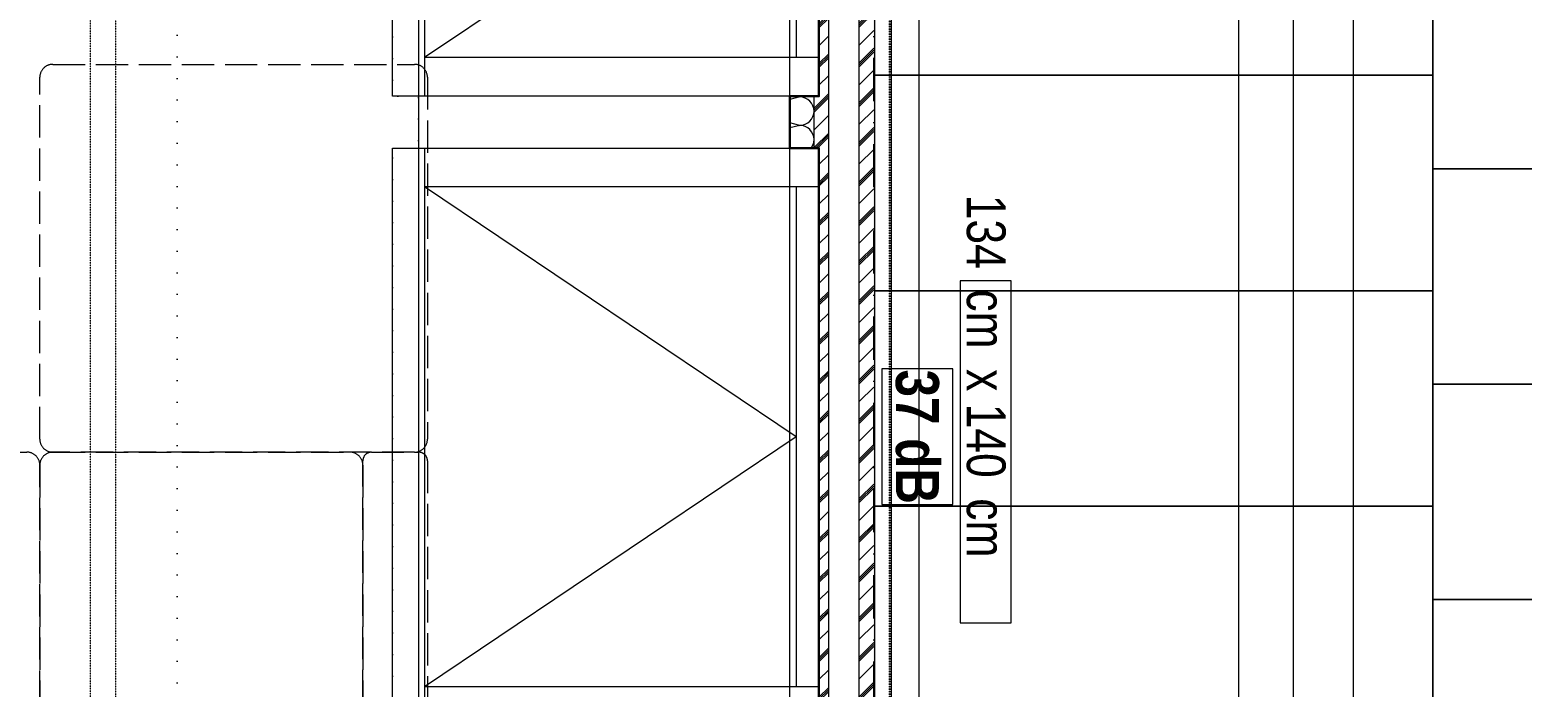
# Model space of a CAD drawing. Header units: metres. Extents: x -19025 to 34897, y -14024 to 26069.
# Drawn here: x 22361 to 25826, y 3171 to 4696 of the extents above; entities that cross this region are included whole.
import ezdxf
from ezdxf.enums import TextEntityAlignment as Align

# ---------------------------------------------------------------- set-up
doc = ezdxf.new("R2010")
doc.units = ezdxf.units.M
doc.header["$MEASUREMENT"] = 0
doc.set_wipeout_variables(frame=1)
for name, pattern in [('Punktlinie weit', [0.05, 0, -0.05]), ('Strichlinie eng', [0.1, 0.075, -0.025]), ('Strichlinie mittel', [0.15, 0.1, -0.05]), ('Wipeout_Contour', [1, 0, -1]), ('zz_Gebäudefluchtlinie', [0.2, 0.1, -0.05, 0, -0.05])]:
    doc.linetypes.add(name, pattern=pattern)
for name, color, linetype in [('110 Wand Aussen', 7, 'Continuous'), ('130 Wand Innen', 7, 'Continuous'), ('220 Bodenaufbau', 7, 'Continuous'), ('310 Dachkonstruktion massiv', 7, 'Continuous'), ('510 Moeblierung', 7, 'Continuous'), ('520 Post', 7, 'Continuous'), ('930 Beschriftung Allgemein', 7, 'Continuous'), ('936 Beschriftung PP', 7, 'Continuous'), ('936 Beschriftung PP Schallschutz', 7, 'Continuous'), ('938 Beschriftung Statik', 7, 'Continuous')]:
    doc.layers.add(name, color=color, linetype=linetype)
doc.styles.add('ERSTELLTER_STIL_1', font='ARIALN.TTF')
doc.styles.add('ERSTELLTER_STIL_2', font='ARIALNB.TTF')
pattern_1 = [(225, (-0.0023, 0.0023), (-0.04596194, 0.04596194), []), (225, (0, 0), (-0.04596194, 0.04596194), []), (225, (0.0023, -0.0023), (-0.04596194, 0.04596194), []), (225, (-0.068943, -0.02298), (-0.02298097, 0.02298097), [])]

# ---------------------------------------------------------------- blocks, each defined once
blk = doc.blocks.new('Decke_2_1', base_point=(11.4309, 4.6878))
at = {"layer": '220 Bodenaufbau', "color": 7, "linetype": 'Continuous', "lineweight": 13, "flags": 128}
blk.add_lwpolyline([(14.36, 14.251), (14.36, 6.5391), (11.4309, 6.5391), (11.4309, 4.6878), (11.4309, 0.63), (23.5009, 0.63), (23.501, 3.8755), (23.4166, 3.8755), (23.4166, 12.8428), (23.4166, 13.3904), (21.7196, 13.391), (21.72, 13.026), (19.551, 13.0252), (19.551, 14.231)], dxfattribs=at)
blk = doc.blocks.new('Wohnlandschaft 01 27[94]_1', base_point=(21.5328, 8.0192))
at = {"layer": '510 Moeblierung', "color": 253, "linetype": 'Strichlinie eng', "lineweight": 9, "true_color": 0x9f9f9f}
for p, q in [((20.6628, 8.0192), (21.3528, 8.0192)), ((21.4028, 8.0192), (21.5128, 8.0192)), ((20.6328, 7.4379), (20.6328, 7.9892)), ((21.3828, 7.1392), (21.3828, 7.9992)), ((21.3828, 7.9892), (21.3828, 7.4379)), ((21.5328, 7.9992), (21.5328, 7.1392)), ((20.6328, 7.3779), (20.6328, 7.4379)), ((21.3528, 7.4079), (20.6628, 7.4079)), ((21.3528, 7.4079), (20.6628, 7.4079)), ((20.6328, 7.3779), (20.6328, 7.1892)), ((21.3828, 7.1892), (21.3828, 7.3779)), ((21.3528, 7.2992), (20.6628, 7.2992)), ((20.6328, 7.1192), (20.6328, 7.1892)), ((20.6628, 7.1592), (21.3528, 7.1592)), ((21.4028, 7.1192), (20.6328, 7.1192)), ((21.5128, 7.1192), (21.4028, 7.1192))]:
    blk.add_line(p, q, dxfattribs=at)
for centre, radius, start, end in [((20.6628, 7.9892), 0.03, 90, 180), ((21.3528, 7.9892), 0.03, 0, 90), ((21.4028, 7.9992), 0.02, 90, 180), ((21.5128, 7.9992), 0.02, 0, 90), ((20.6628, 7.4379), 0.03, 180, 270), ((21.3528, 7.4379), 0.03, 270, 0), ((20.6628, 7.3779), 0.03, 90, 180), ((21.3528, 7.3779), 0.03, 0, 90), ((20.6628, 7.2692), 0.03, 90, 180), ((21.3528, 7.2692), 0.03, 0, 90), ((20.6628, 7.1892), 0.03, 180, 270), ((21.3528, 7.1892), 0.03, 270, 0), ((21.4028, 7.1392), 0.02, 180, 270), ((21.5128, 7.1392), 0.02, 270, 0)]:
    blk.add_arc(centre, radius, start, end, dxfattribs=at)
blk = doc.blocks.new('Wohnlandschaft 01 27[95]_1', base_point=(20.6328, 8.0192))
at = {"layer": '510 Moeblierung', "color": 253, "linetype": 'Strichlinie eng', "lineweight": 9, "true_color": 0x9f9f9f}
for p, q in [((19.7628, 8.0192), (20.6028, 8.0192)), ((19.7328, 7.4379), (19.7328, 7.9892)), ((20.6328, 7.9892), (20.6328, 7.4379)), ((19.7328, 7.3779), (19.7328, 7.4379)), ((20.6328, 7.3779), (20.6328, 7.4379)), ((20.6028, 7.4079), (19.7628, 7.4079)), ((20.6028, 7.4079), (19.7628, 7.4079)), ((19.7328, 7.3779), (19.7328, 7.1892)), ((20.6328, 7.1892), (20.6328, 7.3779)), ((20.6028, 7.2992), (19.7628, 7.2992)), ((19.7328, 7.1192), (19.7328, 7.1892)), ((20.6328, 7.1192), (20.6328, 7.1892)), ((19.7628, 7.1592), (20.6028, 7.1592)), ((20.6328, 7.1192), (19.7328, 7.1192))]:
    blk.add_line(p, q, dxfattribs=at)
for centre, start, end in [((19.7628, 7.9892), 90, 180), ((20.6028, 7.9892), 0, 90), ((19.7628, 7.4379), 180, 270), ((20.6028, 7.4379), 270, 0), ((19.7628, 7.3779), 90, 180), ((20.6028, 7.3779), 0, 90), ((19.7628, 7.2692), 90, 180), ((20.6028, 7.2692), 0, 90), ((19.7628, 7.1892), 180, 270), ((20.6028, 7.1892), 270, 0)]:
    blk.add_arc(centre, 0.03, start, end, dxfattribs=at)
blk = doc.blocks.new('Wohnlandschaft 01 27[97]_1', base_point=(21.5328, 8.9192))
at = {"layer": '510 Moeblierung', "color": 253, "linetype": 'Strichlinie eng', "lineweight": 9, "true_color": 0x9f9f9f}
for p, q in [((20.6628, 8.9192), (21.5028, 8.9192)), ((20.6328, 8.0492), (20.6328, 8.8892)), ((21.5328, 8.8892), (21.5328, 8.0492)), ((21.5028, 8.0192), (20.6628, 8.0192))]:
    blk.add_line(p, q, dxfattribs=at)
for centre, start, end in [((20.6628, 8.8892), 90, 180), ((21.5028, 8.8892), 0, 90), ((20.6628, 8.0492), 180, 270), ((21.5028, 8.0492), 270, 0)]:
    blk.add_arc(centre, 0.03, start, end, dxfattribs=at)
blk = doc.blocks.new('Wand_120_1', base_point=(22.6095, 13.491))
at = {"color": 254, "linetype": 'Wipeout_Contour', "lineweight": 0, "ltscale": 97.334148}
blk.add_wipeout([(22.6745, 7.04), (22.6745, 10.5284), (22.6095, 10.5284), (22.6095, 7.04)], dxfattribs=at).dxf.layer = '130 Wand Innen'
at = {"layer": '130 Wand Innen', "color": 7, "linetype": 'Continuous', "lineweight": 13, "flags": 128}
for points in [[(22.6745, 0.83), (22.6745, 13.231)], [(22.6095, 10.5284), (22.6095, 7.04)]]:
    blk.add_lwpolyline(points, dxfattribs=at)
blk = doc.blocks.new('*X586')
at = {"layer": '310 Dachkonstruktion massiv', "color": 8, "linetype": 'Continuous', "lineweight": 5}
for p, q in [((23.8673, 8.677), (24.308, 8.677)), ((24.308, 8.677), (23.8673, 8.677)), ((23.8673, 8.177), (24.2049, 8.177)), ((24.2049, 8.177), (23.8673, 8.177)), ((23.8673, 7.677), (24.2049, 7.677)), ((24.2049, 7.677), (23.8673, 7.677))]:
    blk.add_line(p, q, dxfattribs=at)
blk = doc.blocks.new('Dachfläche_20_1', base_point=(25.27, 0.63))
at = {"layer": '310 Dachkonstruktion massiv', "color": 7, "linetype": 'Continuous', "lineweight": 13, "flags": 128}
blk.add_lwpolyline([(23.8673, 0.63), (25.27, 0.63), (25.27, 13.0333), (23.8673, 13.0333)], close=True, dxfattribs=at)
at = {"layer": '310 Dachkonstruktion massiv', "color": 7, "linetype": 'Continuous', "lineweight": 13}
blk.add_blockref('*X586', (0, 0), dxfattribs=at)
blk = doc.blocks.new('*X885')
at = {"layer": '310 Dachkonstruktion massiv', "color": 8, "linetype": 'Continuous', "lineweight": 5}
for p, q in [((22.572, 8.8939), (22.851, 8.8939)), ((22.851, 8.8939), (22.572, 8.8939)), ((22.851, 8.8939), (23.351, 8.8939)), ((23.351, 8.8939), (22.851, 8.8939)), ((23.351, 8.8939), (23.851, 8.8939)), ((23.851, 8.8939), (23.351, 8.8939)), ((23.851, 8.8939), (23.8673, 8.8939)), ((23.8673, 8.8939), (23.851, 8.8939)), ((22.572, 8.3939), (22.851, 8.3939)), ((22.851, 8.3939), (22.572, 8.3939)), ((22.851, 8.3939), (23.351, 8.3939)), ((23.351, 8.3939), (22.851, 8.3939)), ((23.351, 8.3939), (23.851, 8.3939)), ((23.851, 8.3939), (23.351, 8.3939)), ((23.851, 8.3939), (23.8673, 8.3939)), ((23.8673, 8.3939), (23.851, 8.3939)), ((22.572, 7.8939), (22.851, 7.8939)), ((22.851, 7.8939), (22.572, 7.8939)), ((22.851, 7.8939), (23.351, 7.8939)), ((23.351, 7.8939), (22.851, 7.8939)), ((23.351, 7.8939), (23.851, 7.8939)), ((23.851, 7.8939), (23.351, 7.8939)), ((23.851, 7.8939), (23.8673, 7.8939)), ((23.8673, 7.8939), (23.851, 7.8939))]:
    blk.add_line(p, q, dxfattribs=at)
blk = doc.blocks.new('*X888')
at = {"layer": '310 Dachkonstruktion massiv', "color": 7, "linetype": 'Continuous', "lineweight": 13}
for p, q in [((22.3975, 8.8435), (22.3747, 8.8378)), ((22.3975, 8.8435), (22.3916, 8.845)), ((22.3975, 8.8435), (22.404, 8.8442)), ((22.404, 8.8429), (22.3975, 8.8435)), ((22.404, 8.8442), (22.4068, 8.845)), ((22.4102, 8.841), (22.404, 8.8429)), ((22.4159, 8.838), (22.4102, 8.841)), ((22.4209, 8.8339), (22.4159, 8.838)), ((22.425, 8.8289), (22.4209, 8.8339)), ((22.428, 8.8232), (22.425, 8.8289)), ((22.4299, 8.817), (22.428, 8.8232)), ((22.428, 8.7979), (22.4299, 8.8041)), ((22.4305, 8.8106), (22.4299, 8.817)), ((22.4299, 8.8041), (22.4305, 8.8105)), ((22.3975, 8.7776), (22.3747, 8.7833)), ((22.3975, 8.7776), (22.3747, 8.7718)), ((22.3975, 8.7776), (22.404, 8.7782)), ((22.404, 8.7769), (22.3975, 8.7776)), ((22.404, 8.7782), (22.4102, 8.7801)), ((22.4102, 8.775), (22.404, 8.7769)), ((22.4102, 8.7801), (22.4159, 8.7831)), ((22.4159, 8.772), (22.4102, 8.775)), ((22.4159, 8.7831), (22.4209, 8.7872)), ((22.4209, 8.7679), (22.4159, 8.772)), ((22.4209, 8.7872), (22.425, 8.7922)), ((22.425, 8.7629), (22.4209, 8.7679)), ((22.425, 8.7922), (22.428, 8.7979)), ((22.428, 8.7572), (22.425, 8.7629)), ((22.425, 8.7262), (22.428, 8.7319)), ((22.4299, 8.751), (22.428, 8.7572)), ((22.428, 8.7319), (22.4299, 8.7381)), ((22.4305, 8.7446), (22.4299, 8.751)), ((22.4299, 8.7381), (22.4305, 8.7446)), ((22.424, 8.725), (22.425, 8.7262))]:
    blk.add_line(p, q, dxfattribs=at)
blk = doc.blocks.new('Einfache Dachfensteröffnung_32')
at = {"layer": '310 Dachkonstruktion massiv', "linetype": 'Continuous', "lineweight": 0}
for p, q in [((1.43, 0.8627), (-1.43, 0.8627)), ((-1.43, 0.8627), (-1.43, 0)), ((1.43, 0), (1.43, 0.8627)), ((-1.43, 0), (1.43, 0))]:
    blk.add_line(p, q, dxfattribs=at)
blk = doc.blocks.new('VELUX GPU_7')
at = {"layer": '310 Dachkonstruktion massiv', "color": 7, "linetype": 'Continuous', "lineweight": 13}
for p, q in [((-0.67, 0.9157), (0.67, 0.9157)), ((-0.58, 0), (-0.58, 0.9157)), ((0, 0.053), (-0.58, 0.9157)), ((0, 0.053), (0.58, 0.9157)), ((0.58, 0), (0.58, 0.9157)), ((-0.58, 0.053), (0.58, 0.053))]:
    blk.add_line(p, q, dxfattribs=at)
at = {"layer": '310 Dachkonstruktion massiv', "color": 7, "linetype": 'Continuous', "lineweight": 13, "flags": 128}
blk.add_lwpolyline([(-0.67, 0), (0.67, 0), (0.67, 0.9899), (-0.67, 0.9899)], close=True, dxfattribs=at)
blk = doc.blocks.new('Dachfläche_55_1', base_point=(20.952, 13.391))
at = {"layer": '310 Dachkonstruktion massiv', "linetype": 'Continuous', "lineweight": 13, "true_color": 0xd2b48c}
h = blk.add_hatch(dxfattribs=at)
h.set_pattern_fill('VOLLHOLZ_SN21_0001', color=43, style=0, pattern_type=2)
h.set_pattern_definition(pattern_1)
h.paths.add_polyline_path([(22.4645, 13.391), (22.4305, 13.391), (22.4305, 12.6033), (22.4419, 12.6033), (22.4419, 11.2633), (22.4305, 11.2633), (22.4305, 10.185), (22.4419, 10.185), (22.4419, 8.845), (22.4305, 8.845), (22.4305, 8.725), (22.4419, 8.725), (22.4419, 7.385), (22.4305, 7.385), (22.4305, 6.105), (22.4419, 6.105), (22.4419, 4.765), (22.4305, 4.765), (22.4305, 3), (22.4419, 3), (22.4419, 1.66), (22.4305, 1.66), (22.4305, 0.63), (22.4645, 0.63)])
h = blk.add_hatch(dxfattribs=at)
h.set_pattern_fill('VOLLHOLZ_SN21_0001', color=43, style=0, pattern_type=2)
h.set_pattern_definition(pattern_1)
h.paths.add_polyline_path([(22.5691, 13.391), (22.5352, 13.391), (22.5352, 0.63), (22.5691, 0.63)])
at = {"layer": '310 Dachkonstruktion massiv', "linetype": 'Continuous', "lineweight": 5}
h = blk.add_hatch(dxfattribs=at)
h.set_pattern_fill('METALLE_SM_0001', color=5, style=0, pattern_type=2)
h.set_pattern_definition([(45, (0, 0), (-0.04596194, 0.04596194), [0.065, 0]), (45, (-0.02298, 0), (-0.04596194, 0.04596194), [0.065, 0]), (45, (-0.04596, 0), (-0.04596194, 0.04596194), [0.065, 0])])
h.paths.add_polyline_path([(22.572, 13.391), (22.5691, 13.391), (22.5691, 0.63), (22.572, 0.63)])
at = {"layer": '310 Dachkonstruktion massiv', "color": 255, "linetype": 'Punktlinie weit', "lineweight": 13, "flags": 128}
for points in [[(21.8083, 13.391), (20.952, 13.391), (20.952, 0.63), (21.8083, 0.63)], [(21.8083, 7.355), (21.512, 7.355), (21.512, 7.385), (21.452, 7.385), (21.452, 8.725), (21.512, 8.725), (21.512, 8.845), (21.452, 8.845), (21.452, 10.185), (21.512, 10.185), (21.512, 10.215), (21.8083, 10.215)]]:
    blk.add_lwpolyline(points, dxfattribs=at)
at = {"layer": '310 Dachkonstruktion massiv', "color": 7, "linetype": 'Continuous', "lineweight": 13, "flags": 128}
for points in [[(22.4645, 0.63), (22.4645, 13.391)], [(22.5352, 0.63), (22.5352, 13.391)], [(22.572, 0.63), (23.8673, 0.63), (23.8673, 13.3911)], [(22.4305, 8.725), (22.4305, 8.845)]]:
    blk.add_lwpolyline(points, dxfattribs=at)
at = {"layer": '310 Dachkonstruktion massiv', "color": 7, "linetype": 'zz_Gebäudefluchtlinie', "lineweight": 13, "flags": 128}
blk.add_lwpolyline([(22.5691, 0.63), (22.5691, 13.391)], dxfattribs=at)
at = {"layer": '310 Dachkonstruktion massiv', "color": 7, "linetype": 'Continuous', "lineweight": 18, "flags": 128}
blk.add_lwpolyline([(22.572, 0.63), (22.572, 13.391)], dxfattribs=at)
at = {"layer": '310 Dachkonstruktion massiv', "color": 7, "linetype": 'Continuous', "lineweight": 30, "flags": 128}
blk.add_lwpolyline([(21.8083, 10.215), (22.3747, 10.215), (22.3747, 10.185), (22.4419, 10.185), (22.4419, 8.845), (22.3747, 8.845), (22.3747, 8.725), (22.4419, 8.725), (22.4419, 7.385), (22.3747, 7.385), (22.3747, 7.355), (21.8083, 7.355)], dxfattribs=at)
at = {"layer": '310 Dachkonstruktion massiv', "color": 7, "linetype": 'Continuous', "lineweight": 13}
for name in ['*X885', '*X888']:
    blk.add_blockref(name, (0, 0), dxfattribs=at)
at = {"layer": '310 Dachkonstruktion massiv', "linetype": 'Continuous', "lineweight": 0, "rotation": 90}
blk.add_blockref('Einfache Dachfensteröffnung_32', (22.3747, 8.785), dxfattribs=at)
at = {"layer": '310 Dachkonstruktion massiv', "linetype": 'Continuous', "lineweight": 0, "xscale": -1, "rotation": 90}
for p in [(22.4419, 9.515), (22.4419, 8.055)]:
    blk.add_blockref('VELUX GPU_7', p, dxfattribs=at)
blk = doc.blocks.new('Regenrinne 27_8')
at = {"layer": '520 Post', "color": 7, "linetype": 'Continuous', "lineweight": 13, "flags": 128}
blk.add_lwpolyline([(0, -0.07), (12.8058, -0.07), (12.8058, 0.07), (0, 0.07)], close=True, dxfattribs=at)
blk = doc.blocks.new('Etikett_111_1', base_point=(22.8884, 8.4169))
at = {"layer": '936 Beschriftung PP', "color": 7, "linetype": 'Continuous', "lineweight": 13, "flags": 128}
blk.add_lwpolyline([(22.7699, 7.6234), (22.8884, 7.6234), (22.8884, 8.4169), (22.7699, 8.4169)], close=True, dxfattribs=at)
at = {"layer": '936 Beschriftung PP', "color": 7, "lineweight": 13, "insert": (22.8752, 7.6234), "char_height": 0.09, "attachment_point": 3, "rotation": 270, "style": 'ERSTELLTER_STIL_1'}
blk.add_mtext('\\A1;{\\pqr;\\pt0,1;\\fArial Narrow|b0|i0|c0|p0;\\W1.000000;134\\fArial Narrow|b0|i0|c0|p0;\\W1.000000;\\A1{\\H.66x;\\S^  ;}\\fArial Narrow|b0|i0|c0|p0;\\W1.000000; cm\\fArial Narrow|b0|i0|c0|p0;\\W1.000000;\\A1{\\H.66x;\\S^  ;}\\fArial Narrow|b0|i0|c0|p0;\\W1.000000; x \\fArial Narrow|b0|i0|c0|p0;\\W1.000000;\\fArial Narrow|b0|i0|c0|p0;\\W1.000000;\\fArial Narrow|b0|i0|c0|p0;\\W1.000000;\\fArial Narrow|b0|i0|c0|p0;\\W1.000000;\\fArial Narrow|b0|i0|c0|p0;\\W1.000000;140\\fArial Narrow|b0|i0|c0|p0;\\W1.000000;\\A1{\\H.66x;\\S^  ;}\\fArial Narrow|b0|i0|c0|p0;\\W1.000000; cm\\fArial Narrow|b0|i0|c0|p0;\\W1.000000;\\A1{\\H.66x;\\S^  ;}\\fArial Narrow|b0|i0|c0|p0;\\W1.000000;\\fArial Narrow|b0|i0|c0|p0;\\W1.000000;\\fArial Narrow|b0|i0|c0|p0;\\W1.000000;\\fArial Narrow|b0|i0|c0|p0;\\W1.000000;\\fArial Narrow|b0|i0|c0|p0;\\W1.000000;\\fArial Narrow|b0|i0|c0|p0;\\W1.000000;\\fArial Narrow|b0|i0|c0|p0;\\W1.000000;\\A1{\\H.66x;\\S^  ;}\\fArial Narrow|b0|i0|c0|p0;\\W1.000000;\\fArial Narrow|b0|i0|c0|p0;\\W1.000000;\\A1{\\H.66x;\\S^  ;}\\fArial Narrow|b0|i0|c0|p0;\\W1.000000;\\fArial Narrow|b0|i0|c0|p0;\\W1.000000;\\fArial Narrow|b0|i0|c0|p0;\\W1.000000;\\fArial Narrow|b0|i0|c0|p0;\\W1.000000;\\fArial Narrow|b0|i0|c0|p0;\\W1.000000;\\fArial Narrow|b0|i0|c0|p0;\\W1.000000;\\fArial Narrow|b0|i0|c0|p0;\\W1.000000;\\A1{\\H.66x;\\S^  ;}\\fArial Narrow|b0|i0|c0|p0;\\W1.000000;\\fArial Narrow|b0|i0|c0|p0;\\W1.000000;\\A1{\\H.66x;\\S^  ;}\\fArial Narrow|b0|i0|c0|p0;\\W1.000000;\\fArial Narrow|b0|i0|c0|p0;\\W1.000000;\\fArial Narrow|b0|i0|c0|p0;\\W1.000000;\\fArial Narrow|b0|i0|c0|p0;\\W1.000000;\\fArial Narrow|b0|i0|c0|p0;\\W1.000000;\\fArial Narrow|b0|i0|c0|p0;\\W1.000000;\\fArial Narrow|b0|i0|c0|p0;\\W1.000000;\\A1{\\H.66x;\\S^  ;}\\fArial Narrow|b0|i0|c0|p0;\\W1.000000;\\fArial Narrow|b0|i0|c0|p0;\\W1.000000;\\A1{\\H.66x;\\S^  ;}\\fArial Narrow|b0|i0|c0|p0;\\W1.000000;\\fArial Narrow|b0|i0|c0|p0;\\W1.000000;\\fArial Narrow|b0|i0|c0|p0;\\W1.000000;\\fArial Narrow|b0|i0|c0|p0;\\W1.000000;\\fArial Narrow|b0|i0|c0|p0;\\W1.000000;\\fArial Narrow|b0|i0|c0|p0;\\W1.000000;\\fArial Narrow|b0|i0|c0|p0;\\W1.000000;\\A1{\\H.66x;\\S^  ;}\\fArial Narrow|b0|i0|c0|p0;\\W1.000000;}', dxfattribs=at)
at = {"layer": '936 Beschriftung PP', "color": 7, "lineweight": 13, "style": 'ERSTELLTER_STIL_1'}
blk.add_attdef('DUMMY_92', text='', height=0.09, rotation=270, dxfattribs=at).set_placement((22.8884, 8.4169), align=Align.TOP_LEFT)

msp = doc.modelspace()

# ---------------------------------------------------------------- linework, layer by layer
at = {"layer": '930 Beschriftung Allgemein', "color": 7, "linetype": 'Strichlinie mittel', "lineweight": 13}
msp.add_lwpolyline([(23657.848, 5911.979), (22560.091, 5911.979), (22560.091, 3054.446), (23351.612, 3054.446)], dxfattribs=at)
at = {"layer": '938 Beschriftung Statik', "color": 139, "linetype": 'Strichlinie eng', "lineweight": 13, "true_color": 0x2c655e}
msp.add_lwpolyline([(24251.074, 5912.023), (22501.371, 5911.946), (22501.371, 3051.979), (24251.241, 3051.979)], dxfattribs=at)

# ---------------------------------------------------------------- block references
at = {"layer": '220 Bodenaufbau', "color": 7, "linetype": 'Continuous', "lineweight": 13, "xscale": 1000, "yscale": 1000, "zscale": 1000}
msp.add_blockref('Decke_2_1', (13182.278, 384.744), dxfattribs=at)
at = {"layer": '310 Dachkonstruktion massiv', "color": 7, "linetype": 'Continuous', "lineweight": 13, "xscale": 1000, "yscale": 1000, "zscale": 1000}
msp.add_blockref('Dachfläche_20_1', (27021.342, -3673.021), dxfattribs=at)
at = {"layer": '510 Moeblierung', "color": 253, "linetype": 'Strichlinie eng', "lineweight": 9, "true_color": 0x9f9f9f, "xscale": 1000, "yscale": 1000, "zscale": 1000}
for name, p in [('Wohnlandschaft 01 27[97]_1', (23284.162, 4616.123)), ('Wohnlandschaft 01 27[95]_1', (22384.162, 3716.123)), ('Wohnlandschaft 01 27[94]_1', (23284.162, 3716.123))]:
    msp.add_blockref(name, p, dxfattribs=at)
at = {"layer": '520 Post', "color": 7, "linetype": 'Continuous', "lineweight": 13, "xscale": 1000, "yscale": 1000, "zscale": 1000, "rotation": 90.0000000000003}
msp.add_blockref('Regenrinne 27_8', (25364.438, -3873.021), dxfattribs=at)
at = {"layer": '936 Beschriftung PP', "color": 7, "linetype": 'Continuous', "lineweight": 13, "xscale": 1000, "yscale": 1000, "zscale": 1000}
msp.add_blockref('Etikett_111_1', (24639.772, 4113.85), dxfattribs=at)

# ---------------------------------------------------------------- next in the draw order: block references
at = {"layer": '130 Wand Innen', "color": 7, "lineweight": 30, "xscale": 1000, "yscale": 1000, "zscale": 1000}
msp.add_blockref('Wand_120_1', (24360.791, 9187.926), dxfattribs=at)

# ---------------------------------------------------------------- next in the draw order: linework, layer by layer
at = {"layer": '110 Wand Aussen', "color": 7, "linetype": 'Strichlinie mittel', "lineweight": 25}
msp.add_line((24357.905, -3473.108), (24357.905, 6225.319), dxfattribs=at)
at = {"layer": '930 Beschriftung Allgemein', "color": 7, "linetype": 'Strichlinie mittel', "lineweight": 13}
msp.add_lwpolyline([(23677.694, -3473.075), (24357.905, -3473.108), (24362.884, 9021.344), (23560.907, 9022.539)], dxfattribs=at)
at = {"layer": '936 Beschriftung PP Schallschutz', "color": 7, "linetype": 'Continuous', "lineweight": 13, "flags": 128}
msp.add_lwpolyline([(24339.594, 3909.597), (24339.594, 3594.362), (24504.3, 3594.362), (24504.3, 3909.597), (24339.594, 3909.597)], close=True, dxfattribs=at)

# ---------------------------------------------------------------- next in the draw order: block references
at = {"layer": '310 Dachkonstruktion massiv', "color": 7, "linetype": 'Continuous', "lineweight": 13, "xscale": 1000, "yscale": 1000, "zscale": 1000}
msp.add_blockref('Dachfläche_55_1', (22703.298, 9087.909), dxfattribs=at)

# ---------------------------------------------------------------- next in the draw order: texts
at = {"layer": '936 Beschriftung PP Schallschutz', "color": 7, "linetype": 'Continuous', "lineweight": 13, "insert": (24370.224, 3751.979), "char_height": 100, "attachment_point": 8, "rotation": 270, "style": 'ERSTELLTER_STIL_2'}
msp.add_mtext('\\A1;{\\pqc;\\fArial Narrow|b1|i0|c0|p0;\\W1.000000;37 dB}', dxfattribs=at)

doc.saveas('drawing.dxf')
